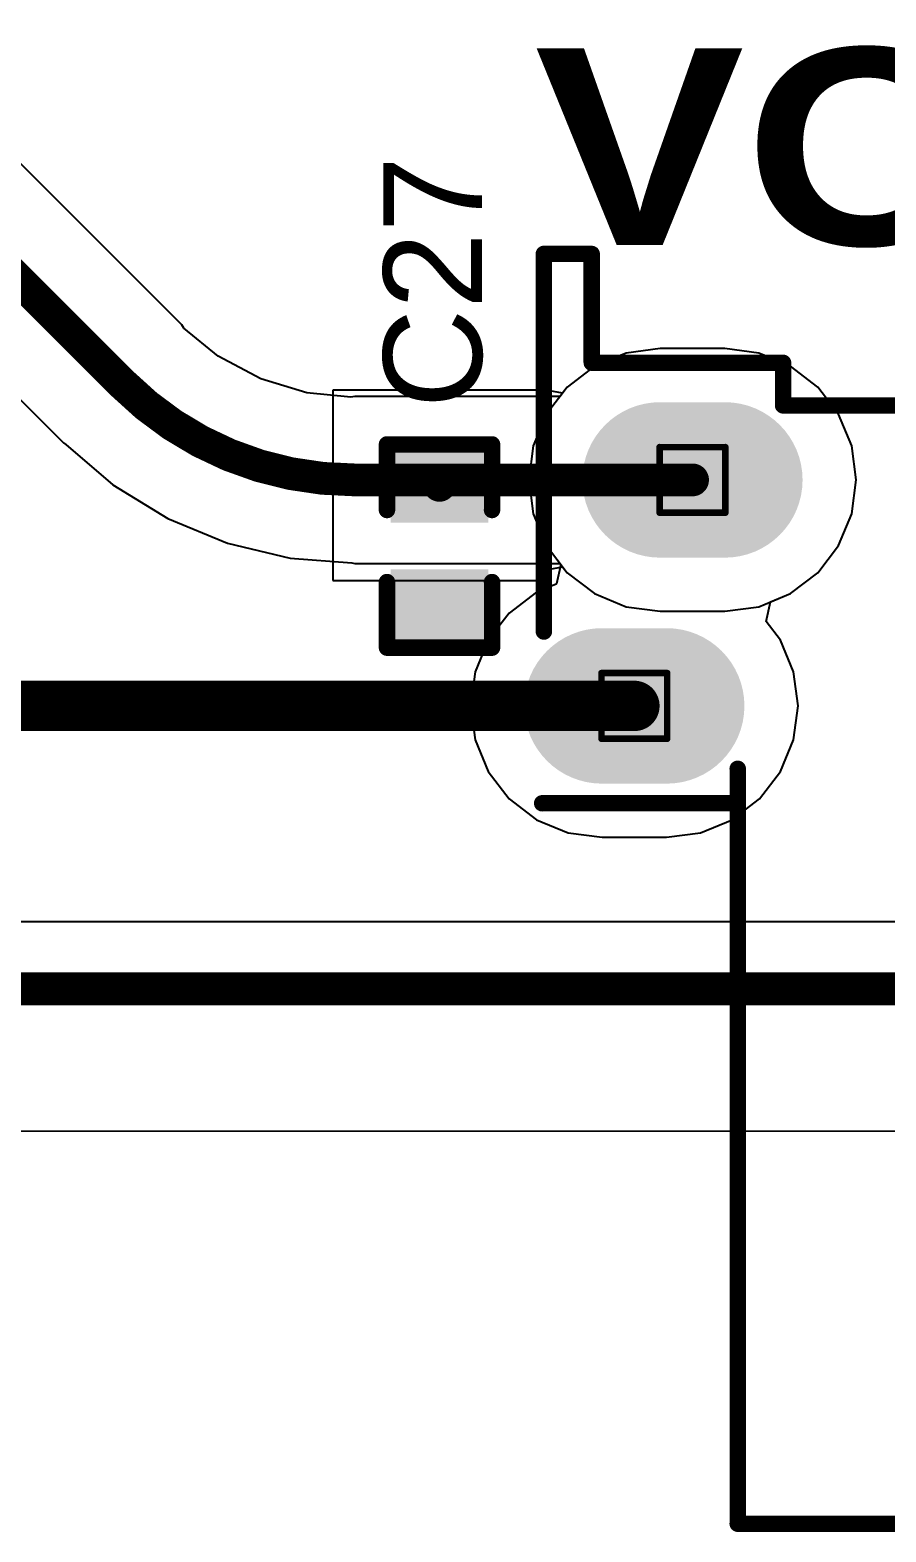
# Model space of a CAD drawing. Header units: inches. Extents: x -5 to 501, y -9 to 81.
# Drawn here: x 56.78 to 63.4, y -4.21 to 7.42 of the extents above; entities that cross this region are included whole.
import ezdxf

# ---------------------------------------------------------------- set-up
doc = ezdxf.new("R2010")
doc.units = ezdxf.units.IN
for name, color, linetype in [('Board Outline', 216, 'Continuous'), ('Bottom Layer', 5, 'Continuous'), ('Bottom Solder', 6, 'Continuous'), ('Drill Drawing', 1, 'Continuous'), ('Ground', 16, 'Continuous'), ('Mechanical 4', 56, 'Continuous'), ('Multi-Layer', 9, 'Continuous'), ('Pad Holes', 156, 'Continuous'), ('Power', 76, 'Continuous'), ('Top Layer', 1, 'Continuous'), ('Top Overlay', 2, 'Continuous'), ('Top Paste', 8, 'Continuous'), ('Top Solder', 216, 'Continuous')]:
    doc.layers.add(name, color=color, linetype=linetype)
doc.styles.add('Arial', font='', dxfattribs={"height": 0.2})
doc.styles.add('Arial Black_Bold', font='', dxfattribs={"height": 0.2})
doc.styles.get('Arial').set_extended_font_data('Arial')
doc.styles.get('Arial Black_Bold').set_extended_font_data('Arial Black', bold=True)

msp = doc.modelspace()

# ---------------------------------------------------------------- hatches: boundary and pattern name
at = {"layer": 'Bottom Layer'}
h = msp.add_hatch(color=5, dxfattribs=at)
edge = h.paths.add_edge_path()
edge.add_arc((61.654, 3.941), 0.5, 90, 270)
edge.add_line((61.654, 3.441), (62.154, 3.441))
edge.add_arc((62.154, 3.941), 0.5, 270, 450)
edge.add_line((62.154, 4.441), (61.654, 4.441))
h = msp.add_hatch(color=5, dxfattribs=at)
edge = h.paths.add_edge_path()
edge.add_arc((61.204, 2.191), 0.5, 90, 270)
edge.add_line((61.204, 1.691), (61.704, 1.691))
edge.add_arc((61.704, 2.191), 0.5, 270, 450)
edge.add_line((61.704, 2.691), (61.204, 2.691))
at = {"layer": 'Bottom Solder'}
h = msp.add_hatch(color=6, dxfattribs=at)
edge = h.paths.add_edge_path()
edge.add_arc((61.654, 3.941), 0.602, 90, 270)
edge.add_line((61.654, 3.339), (62.154, 3.339))
edge.add_arc((62.154, 3.941), 0.602, 270, 450)
edge.add_line((62.154, 4.543), (61.654, 4.543))
h = msp.add_hatch(color=6, dxfattribs=at)
edge = h.paths.add_edge_path()
edge.add_arc((61.204, 2.191), 0.602, 90, 270)
edge.add_line((61.204, 1.589), (61.704, 1.589))
edge.add_arc((61.704, 2.191), 0.602, 270, 450)
edge.add_line((61.704, 2.793), (61.204, 2.793))
at = {"layer": 'Ground'}
h = msp.add_hatch(color=16, dxfattribs=at)
edge = h.paths.add_edge_path()
edge.add_arc((61.654, 3.941), 0.5, 90, 270)
edge.add_line((61.654, 3.441), (62.154, 3.441))
edge.add_arc((62.154, 3.941), 0.5, 270, 450)
edge.add_line((62.154, 4.441), (61.654, 4.441))
h = msp.add_hatch(color=16, dxfattribs=at)
edge = h.paths.add_edge_path()
edge.add_arc((61.204, 2.191), 0.5, 90, 270)
edge.add_line((61.204, 1.691), (61.704, 1.691))
edge.add_arc((61.704, 2.191), 0.5, 270, 450)
edge.add_line((61.704, 2.691), (61.204, 2.691))
at = {"layer": 'Multi-Layer'}
h = msp.add_hatch(color=9, dxfattribs=at)
edge = h.paths.add_edge_path()
edge.add_arc((61.654, 3.941), 0.5, 90, 270)
edge.add_line((61.654, 3.441), (62.154, 3.441))
edge.add_arc((62.154, 3.941), 0.5, 270, 450)
edge.add_line((62.154, 4.441), (61.654, 4.441))
h = msp.add_hatch(color=9, dxfattribs=at)
edge = h.paths.add_edge_path()
edge.add_arc((61.204, 2.191), 0.5, 90, 270)
edge.add_line((61.204, 1.691), (61.704, 1.691))
edge.add_arc((61.704, 2.191), 0.5, 270, 450)
edge.add_line((61.704, 2.691), (61.204, 2.691))
at = {"layer": 'Pad Holes'}
h = msp.add_hatch(color=7, dxfattribs=at)
edge = h.paths.add_edge_path()
edge.add_arc((61.754, 3.941), 0.3, 90, 270)
edge.add_line((61.754, 3.641), (62.054, 3.641))
edge.add_arc((62.054, 3.941), 0.3, 270, 450)
edge.add_line((62.054, 4.241), (61.754, 4.241))
h = msp.add_hatch(color=7, dxfattribs=at)
edge = h.paths.add_edge_path()
edge.add_arc((61.304, 2.191), 0.3, 90, 270)
edge.add_line((61.304, 1.891), (61.604, 1.891))
edge.add_arc((61.604, 2.191), 0.3, 270, 450)
edge.add_line((61.604, 2.491), (61.304, 2.491))
at = {"layer": 'Power'}
h = msp.add_hatch(color=76, dxfattribs=at)
edge = h.paths.add_edge_path()
edge.add_arc((61.654, 3.941), 0.5, 90, 270)
edge.add_line((61.654, 3.441), (62.154, 3.441))
edge.add_arc((62.154, 3.941), 0.5, 270, 450)
edge.add_line((62.154, 4.441), (61.654, 4.441))
h = msp.add_hatch(color=76, dxfattribs=at)
edge = h.paths.add_edge_path()
edge.add_arc((61.204, 2.191), 0.5, 90, 270)
edge.add_line((61.204, 1.691), (61.704, 1.691))
edge.add_arc((61.704, 2.191), 0.5, 270, 450)
edge.add_line((61.704, 2.691), (61.204, 2.691))
at = {"layer": 'Top Layer'}
h = msp.add_hatch(color=1, dxfattribs=at)
edge = h.paths.add_edge_path()
edge.add_arc((61.654, 3.941), 0.5, 90, 270)
edge.add_line((61.654, 3.441), (62.154, 3.441))
edge.add_arc((62.154, 3.941), 0.5, 270, 450)
edge.add_line((62.154, 4.441), (61.654, 4.441))
for points in [[(60.264, 3.67), (59.629, 3.67), (59.629, 4.128), (60.264, 4.128)], [(60.264, 2.731), (59.629, 2.731), (59.629, 3.188), (60.264, 3.188)]]:
    msp.add_hatch(color=1, dxfattribs=at).paths.add_polyline_path(points)
h = msp.add_hatch(color=1, dxfattribs=at)
edge = h.paths.add_edge_path()
edge.add_arc((61.204, 2.191), 0.5, 90, 270)
edge.add_line((61.204, 1.691), (61.704, 1.691))
edge.add_arc((61.704, 2.191), 0.5, 270, 450)
edge.add_line((61.704, 2.691), (61.204, 2.691))
at = {"layer": 'Top Paste'}
for points in [[(60.264, 3.67), (59.629, 3.67), (59.629, 4.128), (60.264, 4.128)], [(60.264, 2.731), (59.629, 2.731), (59.629, 3.188), (60.264, 3.188)]]:
    msp.add_hatch(color=8, dxfattribs=at).paths.add_polyline_path(points)
at = {"layer": 'Top Solder'}
h = msp.add_hatch(color=216, dxfattribs=at)
edge = h.paths.add_edge_path()
edge.add_arc((61.654, 3.941), 0.602, 90, 270)
edge.add_line((61.654, 3.339), (62.154, 3.339))
edge.add_arc((62.154, 3.941), 0.602, 270, 450)
edge.add_line((62.154, 4.543), (61.654, 4.543))
for points in [[(60.324, 3.61), (59.569, 3.61), (59.569, 4.187), (60.324, 4.187)], [(60.324, 2.671), (59.569, 2.671), (59.569, 3.248), (60.324, 3.248)]]:
    msp.add_hatch(color=216, dxfattribs=at).paths.add_polyline_path(points)
h = msp.add_hatch(color=216, dxfattribs=at)
edge = h.paths.add_edge_path()
edge.add_arc((61.204, 2.191), 0.602, 90, 270)
edge.add_line((61.204, 1.589), (61.704, 1.589))
edge.add_arc((61.704, 2.191), 0.602, 270, 450)
edge.add_line((61.704, 2.793), (61.204, 2.793))

# ---------------------------------------------------------------- linework, layer by layer
at = {"layer": 'Board Outline'}
msp.add_lwpolyline([(0, 0, 0.254, 0.254, 0), (115, 0, 0.254, 0.254, 0)], format="xyseb", dxfattribs=at)
at = {"layer": 'Bottom Layer'}
for p, q in [((46.59, 14.673), (57.036, 4.227)), ((57.952, 5.143), (51.705, 11.39)), ((57.969, 5.117), (57.952, 5.143)), ((58.234, 4.9), (57.969, 5.117)), ((58.563, 4.724), (58.234, 4.9)), ((61.391, 4.923), (61.146, 4.821)), ((61.654, 4.958), (61.391, 4.923)), ((62.154, 4.958), (61.654, 4.958)), ((62.417, 4.923), (62.154, 4.958)), ((62.663, 4.821), (62.417, 4.923)), ((61.146, 4.821), (60.935, 4.66)), ((62.873, 4.66), (62.663, 4.821)), ((58.919, 4.616), (58.563, 4.724)), ((60.935, 4.66), (60.88, 4.588)), ((63.035, 4.449), (62.873, 4.66)), ((59.26, 4.582), (58.919, 4.616)), ((59.29, 4.588), (59.26, 4.582)), ((60.88, 4.588), (59.29, 4.588)), ((63.136, 4.204), (63.035, 4.449)), ((57.036, 4.227), (57.055, 4.215)), ((57.055, 4.215), (57.418, 3.904)), ((63.171, 3.941), (63.136, 4.204)), ((57.418, 3.904), (57.844, 3.643)), ((63.136, 3.678), (63.171, 3.941)), ((57.844, 3.643), (58.306, 3.452)), ((63.035, 3.433), (63.136, 3.678)), ((58.306, 3.452), (58.792, 3.335)), ((62.873, 3.222), (63.035, 3.433)), ((58.792, 3.335), (59.268, 3.298)), ((59.268, 3.298), (59.29, 3.294)), ((59.29, 3.294), (60.88, 3.294)), ((60.88, 3.294), (60.935, 3.222)), ((60.935, 3.222), (61.146, 3.061)), ((62.663, 3.061), (62.873, 3.222)), ((61.146, 3.061), (61.391, 2.959)), ((62.417, 2.959), (62.663, 3.061)), ((61.391, 2.959), (61.654, 2.924)), ((61.654, 2.924), (62.154, 2.924)), ((62.154, 2.924), (62.417, 2.959)), ((96.027, 0.518), (26.702, 0.518))]:
    msp.add_line(p, q, dxfattribs=at)
for points in [[(47.048, 15.131, 0.254, 0.254, 0), (57.494, 4.685, 0.254, 0.254, 0)], [(59.29, 3.941, 0.254, 0.254, -0.198912), (57.494, 4.685, 0.254, 0.254, 0)], [(59.29, 3.941, 0.254, 0.254, 0), (61.904, 3.941, 0.254, 0.254, 0)]]:
    msp.add_lwpolyline(points, format="xyseb", dxfattribs=at)
for points in [[(57.431, 4.685, 0.127, 0.127, 1), (57.558, 4.685, 0.127, 0.127, 1)], [(57.431, 4.685, 0.127, 0.127, 1), (57.558, 4.685, 0.127, 0.127, 1)], [(59.227, 3.941, 0.127, 0.127, 1), (59.354, 3.941, 0.127, 0.127, 1)], [(59.227, 3.941, 0.127, 0.127, 1), (59.354, 3.941, 0.127, 0.127, 1)], [(61.841, 3.941, 0.127, 0.127, 1), (61.968, 3.941, 0.127, 0.127, 1)]]:
    msp.add_lwpolyline(points, format="xyseb", close=True, dxfattribs=at)
at = {"layer": 'Drill Drawing'}
for points in [[(61.65, 4.195, 0.0508, 0.0508, 0), (62.158, 4.195, 0.0508, 0.0508, 0)], [(61.65, 3.687, 0.0508, 0.0508, 0), (61.65, 4.195, 0.0508, 0.0508, 0)], [(62.158, 3.687, 0.0508, 0.0508, 0), (62.158, 4.195, 0.0508, 0.0508, 0)], [(61.65, 3.687, 0.0508, 0.0508, 0), (62.158, 3.687, 0.0508, 0.0508, 0)], [(61.2, 2.445, 0.0508, 0.0508, 0), (61.708, 2.445, 0.0508, 0.0508, 0)], [(61.2, 1.937, 0.0508, 0.0508, 0), (61.2, 2.445, 0.0508, 0.0508, 0)], [(61.708, 1.937, 0.0508, 0.0508, 0), (61.708, 2.445, 0.0508, 0.0508, 0)], [(61.2, 1.937, 0.0508, 0.0508, 0), (61.708, 1.937, 0.0508, 0.0508, 0)]]:
    msp.add_lwpolyline(points, format="xyseb", dxfattribs=at)
for points in [[(61.637, 4.195, 0.0254, 0.0254, 1), (61.663, 4.195, 0.0254, 0.0254, 1)], [(61.637, 4.195, 0.0254, 0.0254, 1), (61.663, 4.195, 0.0254, 0.0254, 1)], [(62.145, 4.195, 0.0254, 0.0254, 1), (62.171, 4.195, 0.0254, 0.0254, 1)], [(62.145, 4.195, 0.0254, 0.0254, 1), (62.171, 4.195, 0.0254, 0.0254, 1)], [(61.637, 3.687, 0.0254, 0.0254, 1), (61.663, 3.687, 0.0254, 0.0254, 1)], [(61.637, 3.687, 0.0254, 0.0254, 1), (61.663, 3.687, 0.0254, 0.0254, 1)], [(62.145, 3.687, 0.0254, 0.0254, 1), (62.171, 3.687, 0.0254, 0.0254, 1)], [(62.145, 3.687, 0.0254, 0.0254, 1), (62.171, 3.687, 0.0254, 0.0254, 1)], [(61.187, 2.445, 0.0254, 0.0254, 1), (61.213, 2.445, 0.0254, 0.0254, 1)], [(61.187, 2.445, 0.0254, 0.0254, 1), (61.213, 2.445, 0.0254, 0.0254, 1)], [(61.695, 2.445, 0.0254, 0.0254, 1), (61.721, 2.445, 0.0254, 0.0254, 1)], [(61.695, 2.445, 0.0254, 0.0254, 1), (61.721, 2.445, 0.0254, 0.0254, 1)], [(61.187, 1.937, 0.0254, 0.0254, 1), (61.213, 1.937, 0.0254, 0.0254, 1)], [(61.187, 1.937, 0.0254, 0.0254, 1), (61.213, 1.937, 0.0254, 0.0254, 1)], [(61.695, 1.937, 0.0254, 0.0254, 1), (61.721, 1.937, 0.0254, 0.0254, 1)], [(61.695, 1.937, 0.0254, 0.0254, 1), (61.721, 1.937, 0.0254, 0.0254, 1)]]:
    msp.add_lwpolyline(points, format="xyseb", close=True, dxfattribs=at)
at = {"layer": 'Ground'}
for p, q in [((61.391, 4.923), (61.146, 4.821)), ((61.654, 4.958), (61.391, 4.923)), ((62.154, 4.958), (61.654, 4.958)), ((62.417, 4.923), (62.154, 4.958)), ((62.663, 4.821), (62.417, 4.923)), ((61.146, 4.821), (60.935, 4.66)), ((62.873, 4.66), (62.663, 4.821)), ((60.935, 4.66), (60.774, 4.449)), ((63.035, 4.449), (62.873, 4.66)), ((60.774, 4.449), (60.672, 4.204)), ((63.136, 4.204), (63.035, 4.449)), ((60.672, 4.204), (60.637, 3.941)), ((63.171, 3.941), (63.136, 4.204)), ((60.637, 3.941), (60.672, 3.678)), ((63.136, 3.678), (63.171, 3.941)), ((60.672, 3.678), (60.774, 3.433)), ((63.035, 3.433), (63.136, 3.678)), ((60.774, 3.433), (60.935, 3.222)), ((62.873, 3.222), (63.035, 3.433)), ((60.935, 3.222), (61.146, 3.061)), ((62.663, 3.061), (62.873, 3.222)), ((61.146, 3.061), (61.391, 2.959)), ((62.417, 2.959), (62.663, 3.061)), ((61.391, 2.959), (61.654, 2.924)), ((61.654, 2.924), (62.154, 2.924)), ((62.154, 2.924), (62.417, 2.959)), ((96.027, 0.518), (0.518, 0.518))]:
    msp.add_line(p, q, dxfattribs=at)
at = {"layer": 'Mechanical 4'}
for points in [[(0.001, -0.002, 0.0127, 0.0127, 0), (115.001, -0.002, 0.0127, 0.0127, 0)], [(4.678, -1.102, 0.0127, 0.0127, 0), (110.278, -1.102, 0.0127, 0.0127, 0)]]:
    msp.add_lwpolyline(points, format="xyseb", dxfattribs=at)
at = {"layer": 'Power'}
for p, q in [((61.391, 4.923), (61.146, 4.821)), ((61.654, 4.958), (61.391, 4.923)), ((62.154, 4.958), (61.654, 4.958)), ((62.417, 4.923), (62.154, 4.958)), ((62.663, 4.821), (62.417, 4.923)), ((61.146, 4.821), (60.935, 4.66)), ((62.873, 4.66), (62.663, 4.821)), ((60.935, 4.66), (60.774, 4.449)), ((63.035, 4.449), (62.873, 4.66)), ((60.774, 4.449), (60.672, 4.204)), ((63.136, 4.204), (63.035, 4.449)), ((60.672, 4.204), (60.637, 3.941)), ((63.171, 3.941), (63.136, 4.204)), ((60.637, 3.941), (60.672, 3.678)), ((63.136, 3.678), (63.171, 3.941)), ((60.672, 3.678), (60.774, 3.433)), ((63.035, 3.433), (63.136, 3.678)), ((60.774, 3.433), (60.885, 3.287)), ((62.873, 3.222), (63.035, 3.433)), ((60.885, 3.287), (60.851, 3.136)), ((62.663, 3.061), (62.873, 3.222)), ((60.696, 3.071), (60.485, 2.91)), ((60.85, 3.135), (60.696, 3.071)), ((60.851, 3.136), (60.85, 3.135)), ((62.508, 2.997), (62.663, 3.061)), ((60.485, 2.91), (60.324, 2.699)), ((62.473, 2.845), (62.508, 2.996)), ((62.508, 2.996), (62.508, 2.997)), ((62.585, 2.699), (62.473, 2.845)), ((60.324, 2.699), (60.222, 2.454)), ((62.686, 2.454), (62.585, 2.699)), ((60.222, 2.454), (60.187, 2.191)), ((62.721, 2.191), (62.686, 2.454)), ((60.187, 2.191), (60.222, 1.928)), ((62.686, 1.928), (62.721, 2.191)), ((60.222, 1.928), (60.324, 1.683)), ((62.585, 1.683), (62.686, 1.928)), ((60.324, 1.683), (60.485, 1.472)), ((62.423, 1.472), (62.585, 1.683)), ((60.485, 1.472), (60.696, 1.31)), ((62.212, 1.31), (62.423, 1.472)), ((60.696, 1.31), (60.941, 1.209)), ((61.967, 1.209), (62.212, 1.31)), ((60.941, 1.209), (61.204, 1.174)), ((61.204, 1.174), (61.704, 1.174)), ((61.704, 1.174), (61.967, 1.209)), ((82.816, 0.518), (0.518, 0.518))]:
    msp.add_line(p, q, dxfattribs=at)
at = {"layer": 'Top Layer'}
for p, q in [((61.391, 4.923), (61.146, 4.821)), ((61.654, 4.958), (61.391, 4.923)), ((62.154, 4.958), (61.654, 4.958)), ((62.417, 4.923), (62.154, 4.958)), ((62.663, 4.821), (62.417, 4.923)), ((61.146, 4.821), (60.935, 4.66)), ((62.873, 4.66), (62.663, 4.821)), ((60.935, 4.66), (60.899, 4.613)), ((63.035, 4.449), (62.873, 4.66)), ((60.772, 4.636), (59.121, 4.636)), ((59.121, 4.636), (59.121, 3.162)), ((60.899, 4.613), (60.772, 4.636)), ((60.772, 4.636), (60.772, 4.636)), ((63.136, 4.204), (63.035, 4.449)), ((63.171, 3.941), (63.136, 4.204)), ((63.136, 3.678), (63.171, 3.941)), ((63.035, 3.433), (63.136, 3.678)), ((62.873, 3.222), (63.035, 3.433)), ((60.772, 3.245), (60.899, 3.269)), ((60.899, 3.269), (60.935, 3.222)), ((59.121, 3.162), (60.772, 3.162)), ((60.772, 3.162), (60.772, 3.245)), ((60.935, 3.222), (61.146, 3.061)), ((62.663, 3.061), (62.873, 3.222)), ((61.146, 3.061), (61.391, 2.959)), ((62.417, 2.959), (62.663, 3.061)), ((61.391, 2.959), (61.654, 2.924)), ((61.654, 2.924), (62.154, 2.924)), ((62.154, 2.924), (62.417, 2.959)), ((100.544, 0.518), (0.518, 0.518))]:
    msp.add_line(p, q, dxfattribs=at)
for points in [[(59.947, 3.899, 0.254, 0.254, -0.198912), (60.048, 3.941, 0.254, 0.254, 0)], [(60.048, 3.941, 0.254, 0.254, 0), (61.904, 3.941, 0.254, 0.254, 0)], [(55.372, 2.191, 0.389, 0.389, 0), (61.454, 2.191, 0.389, 0.389, 0)]]:
    msp.add_lwpolyline(points, format="xyseb", dxfattribs=at)
for points in [[(59.883, 3.899, 0.127, 0.127, 1), (60.01, 3.899, 0.127, 0.127, 1)], [(59.985, 3.941, 0.127, 0.127, 1), (60.112, 3.941, 0.127, 0.127, 1)], [(59.985, 3.941, 0.127, 0.127, 1), (60.112, 3.941, 0.127, 0.127, 1)], [(61.841, 3.941, 0.127, 0.127, 1), (61.968, 3.941, 0.127, 0.127, 1)], [(61.357, 2.191, 0.195, 0.195, 1), (61.552, 2.191, 0.195, 0.195, 1)]]:
    msp.add_lwpolyline(points, format="xyseb", close=True, dxfattribs=at)
at = {"layer": 'Top Overlay'}
for points in [[(60.754, 5.691, 0.127, 0.127, 0), (61.124, 5.691, 0.127, 0.127, 0)], [(60.754, 2.767, 0.127, 0.127, 0), (60.754, 5.691, 0.127, 0.127, 0)], [(61.124, 4.848, 0.127, 0.127, 0), (61.124, 5.691, 0.127, 0.127, 0)], [(61.124, 4.848, 0.127, 0.127, 0), (62.605, 4.848, 0.127, 0.127, 0)], [(62.605, 4.518, 0.127, 0.127, 0), (62.605, 4.848, 0.127, 0.127, 0)], [(62.605, 4.518, 0.127, 0.127, 0), (63.725, 4.518, 0.127, 0.127, 0)], [(59.54, 4.216, 0.127, 0.127, 0), (60.353, 4.216, 0.127, 0.127, 0)], [(59.54, 3.708, 0.127, 0.127, 0), (59.54, 4.216, 0.127, 0.127, 0)], [(60.353, 3.708, 0.127, 0.127, 0), (60.353, 4.216, 0.127, 0.127, 0)], [(59.54, 2.642, 0.127, 0.127, 0), (59.54, 3.15, 0.127, 0.127, 0)], [(60.353, 2.642, 0.127, 0.127, 0), (60.353, 3.15, 0.127, 0.127, 0)], [(59.54, 2.642, 0.127, 0.127, 0), (60.353, 2.642, 0.127, 0.127, 0)], [(62.254, -4.142, 0.127, 0.127, 0), (62.254, 1.704, 0.127, 0.127, 0)], [(60.741, 1.437, 0.127, 0.127, 0), (62.254, 1.437, 0.127, 0.127, 0)], [(62.254, -4.142, 0.127, 0.127, 0), (64.554, -4.142, 0.127, 0.127, 0)]]:
    msp.add_lwpolyline(points, format="xyseb", dxfattribs=at)
for points in [[(60.722, 5.691, 0.0635, 0.0635, 1), (60.785, 5.691, 0.0635, 0.0635, 1)], [(60.722, 5.691, 0.0635, 0.0635, 1), (60.786, 5.691, 0.0635, 0.0635, 1)], [(61.093, 5.691, 0.0635, 0.0635, 1), (61.156, 5.691, 0.0635, 0.0635, 1)], [(61.093, 5.691, 0.0635, 0.0635, 1), (61.156, 5.691, 0.0635, 0.0635, 1)], [(61.093, 4.848, 0.0635, 0.0635, 1), (61.156, 4.848, 0.0635, 0.0635, 1)], [(61.093, 4.848, 0.0635, 0.0635, 1), (61.156, 4.848, 0.0635, 0.0635, 1)], [(62.573, 4.848, 0.0635, 0.0635, 1), (62.637, 4.848, 0.0635, 0.0635, 1)], [(62.573, 4.848, 0.0635, 0.0635, 1), (62.637, 4.848, 0.0635, 0.0635, 1)], [(62.573, 4.518, 0.0635, 0.0635, 1), (62.637, 4.518, 0.0635, 0.0635, 1)], [(62.573, 4.518, 0.0635, 0.0635, 1), (62.637, 4.518, 0.0635, 0.0635, 1)], [(59.508, 4.216, 0.0635, 0.0635, 1), (59.572, 4.216, 0.0635, 0.0635, 1)], [(59.508, 4.216, 0.0635, 0.0635, 1), (59.572, 4.216, 0.0635, 0.0635, 1)], [(60.321, 4.216, 0.0635, 0.0635, 1), (60.385, 4.216, 0.0635, 0.0635, 1)], [(60.321, 4.216, 0.0635, 0.0635, 1), (60.385, 4.216, 0.0635, 0.0635, 1)], [(59.508, 3.708, 0.0635, 0.0635, 1), (59.572, 3.708, 0.0635, 0.0635, 1)], [(60.321, 3.708, 0.0635, 0.0635, 1), (60.385, 3.708, 0.0635, 0.0635, 1)], [(59.508, 3.15, 0.0635, 0.0635, 1), (59.572, 3.15, 0.0635, 0.0635, 1)], [(60.321, 3.15, 0.0635, 0.0635, 1), (60.385, 3.15, 0.0635, 0.0635, 1)], [(60.722, 2.767, 0.0635, 0.0635, 1), (60.786, 2.767, 0.0635, 0.0635, 1)], [(59.508, 2.642, 0.0635, 0.0635, 1), (59.572, 2.642, 0.0635, 0.0635, 1)], [(59.508, 2.642, 0.0635, 0.0635, 1), (59.572, 2.642, 0.0635, 0.0635, 1)], [(60.321, 2.642, 0.0635, 0.0635, 1), (60.385, 2.642, 0.0635, 0.0635, 1)], [(60.321, 2.642, 0.0635, 0.0635, 1), (60.385, 2.642, 0.0635, 0.0635, 1)], [(62.222, 1.704, 0.0635, 0.0635, 1), (62.286, 1.704, 0.0635, 0.0635, 1)], [(60.709, 1.437, 0.0635, 0.0635, 1), (60.773, 1.437, 0.0635, 0.0635, 1)], [(62.222, 1.437, 0.0635, 0.0635, 1), (62.286, 1.437, 0.0635, 0.0635, 1)], [(62.222, -4.142, 0.0635, 0.0635, 1), (62.286, -4.142, 0.0635, 0.0635, 1)], [(62.222, -4.142, 0.0635, 0.0635, 1), (62.286, -4.142, 0.0635, 0.0635, 1)]]:
    msp.add_lwpolyline(points, format="xyseb", close=True, dxfattribs=at)

# ---------------------------------------------------------------- texts
at = {"layer": 'Top Overlay', "style": 'Arial Black_Bold'}
msp.add_text('VOL+', height=1.524, dxfattribs=at).set_placement((60.681, 5.76))
at = {"layer": 'Top Overlay', "style": 'Arial'}
msp.add_text('C27', height=0.762, rotation=90, dxfattribs=at).set_placement((60.274, 4.496))

doc.saveas('drawing.dxf')
